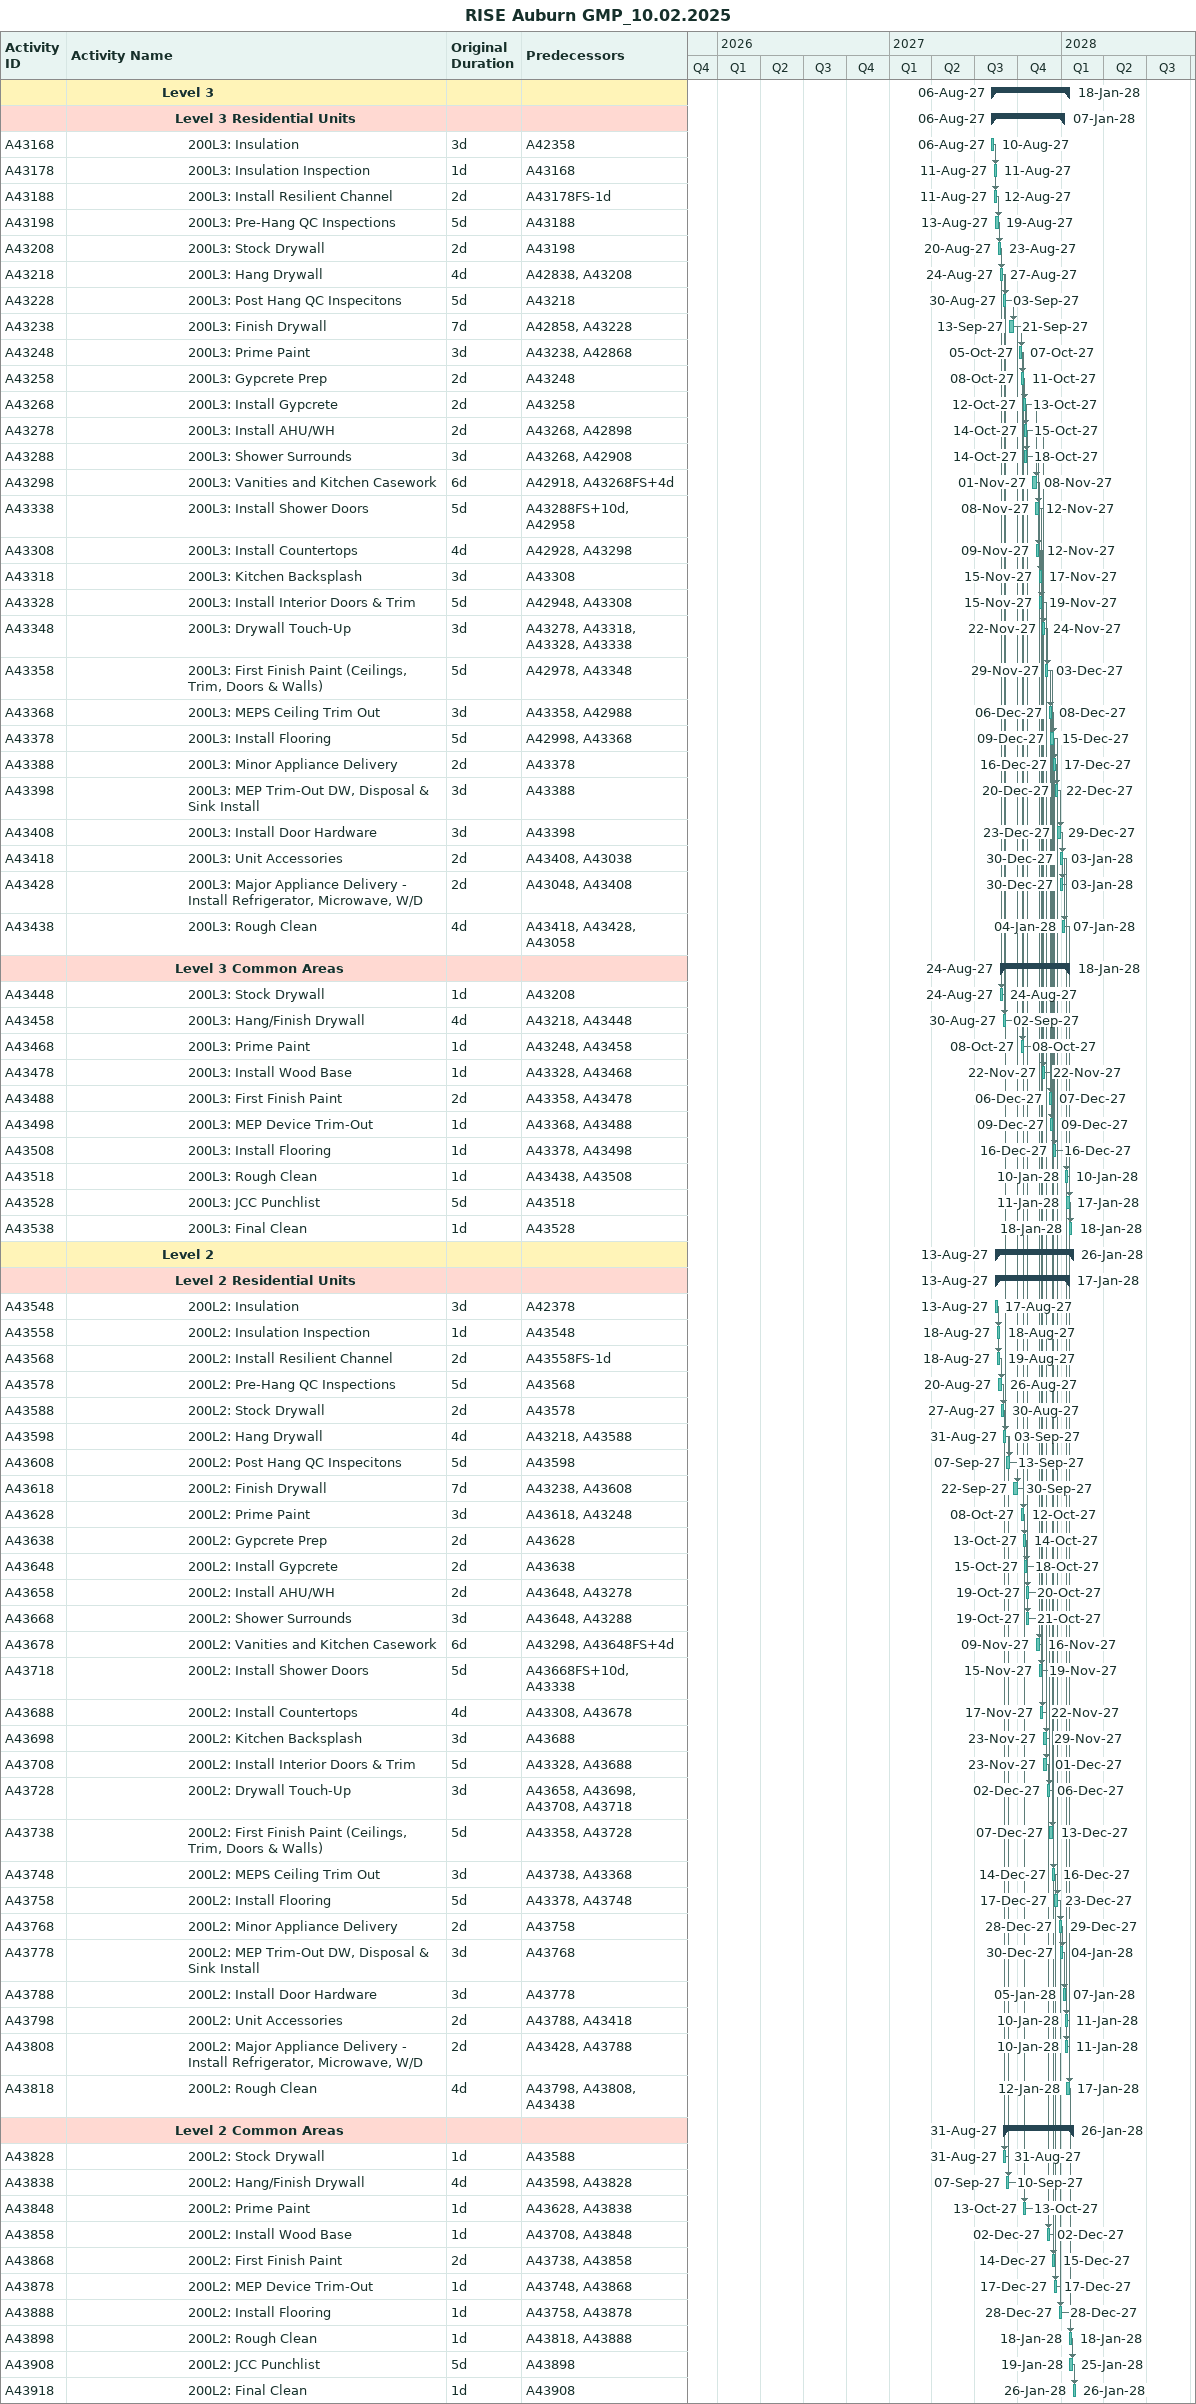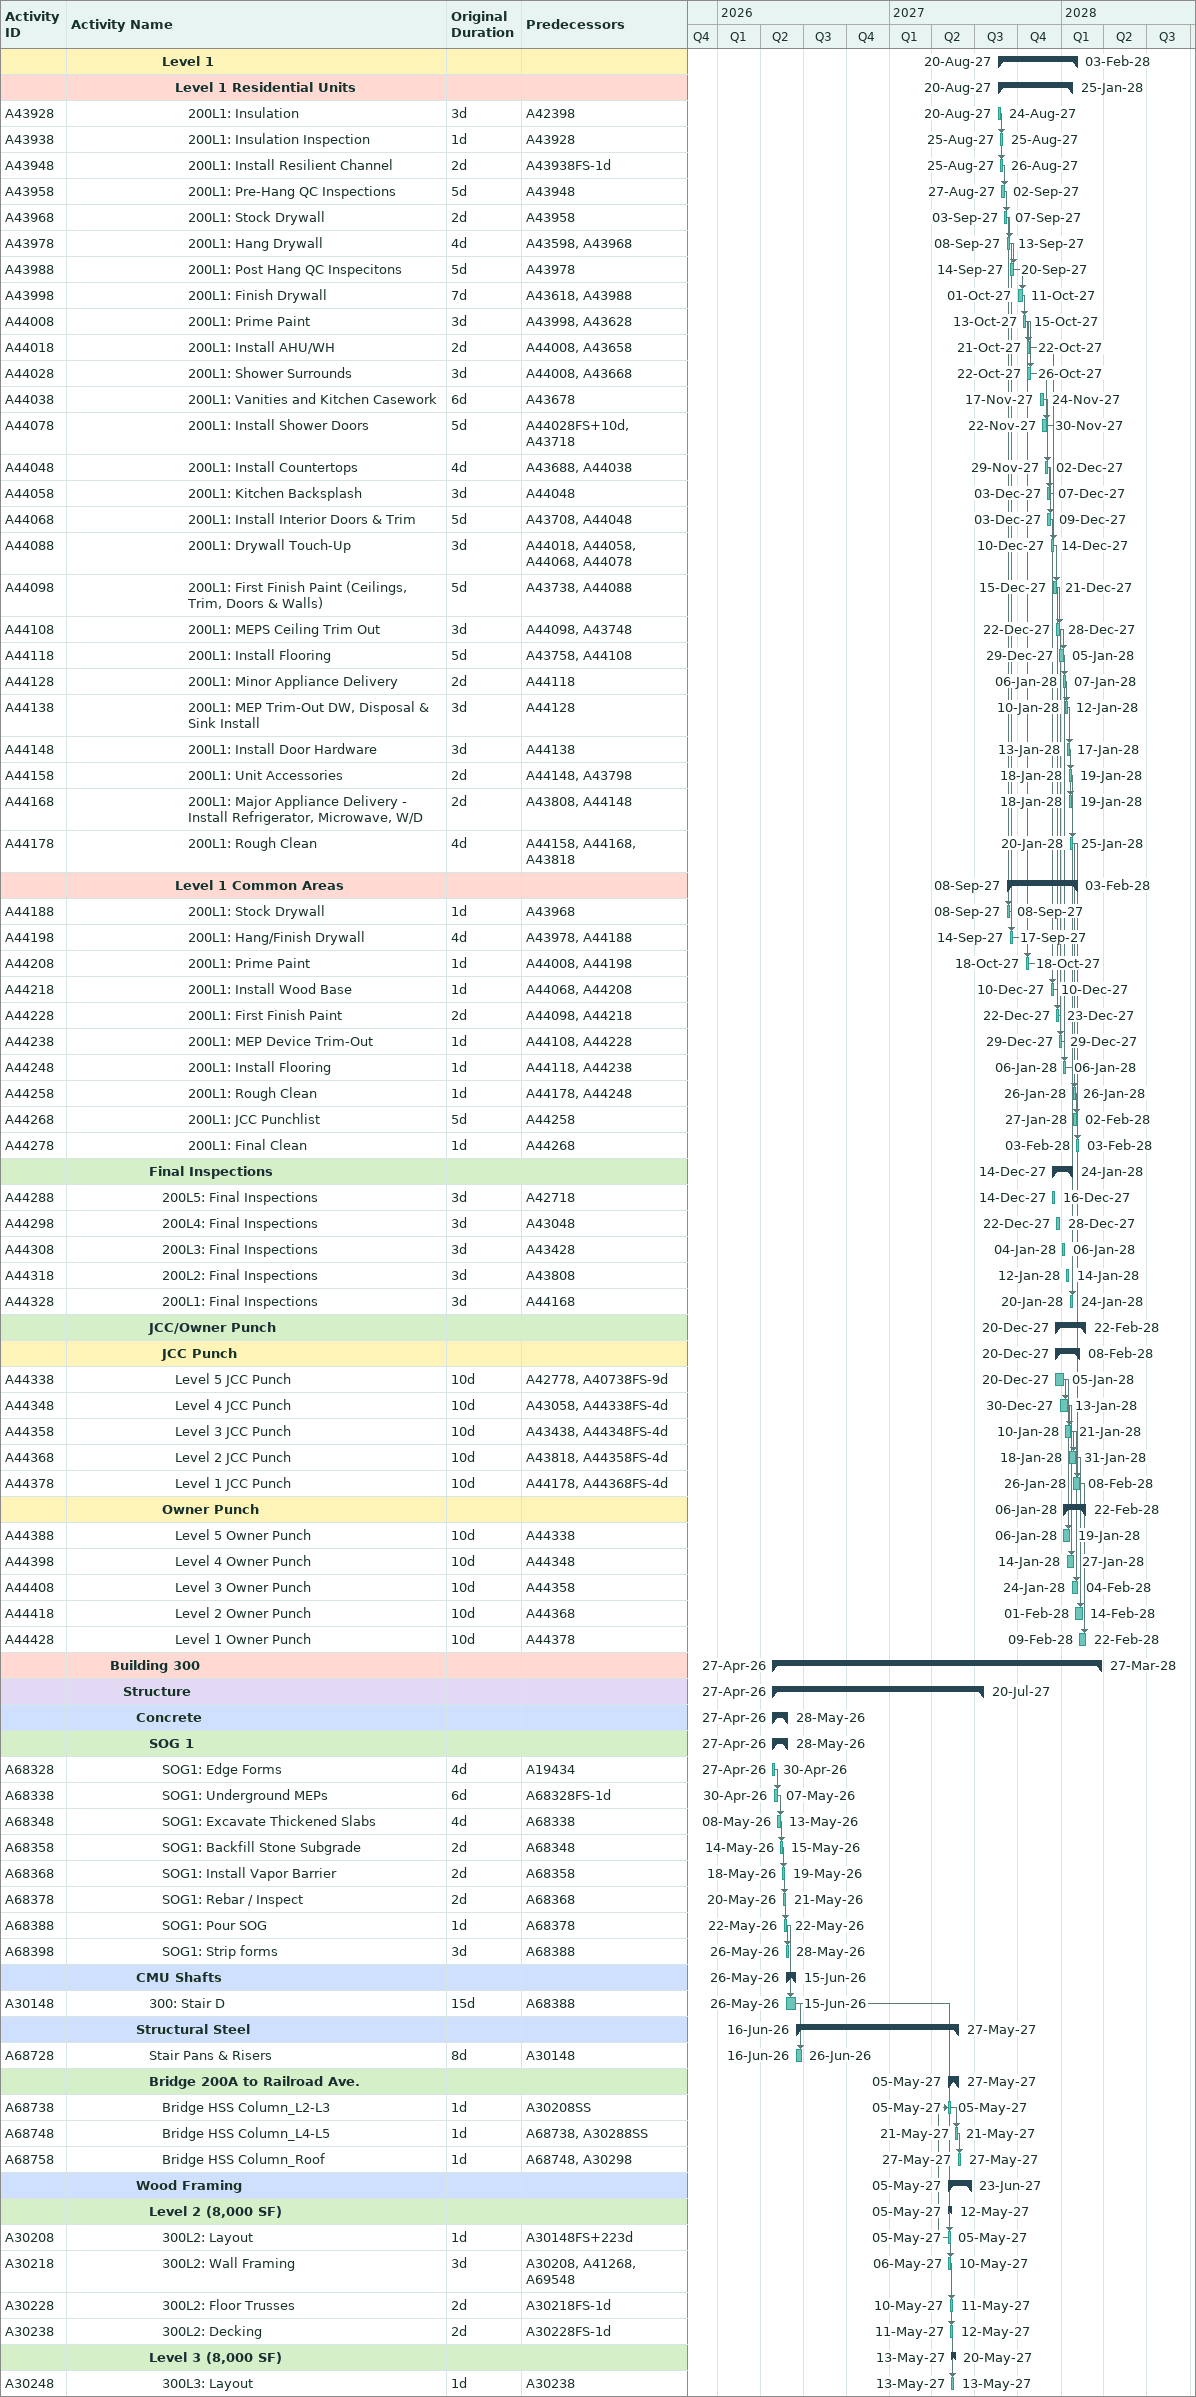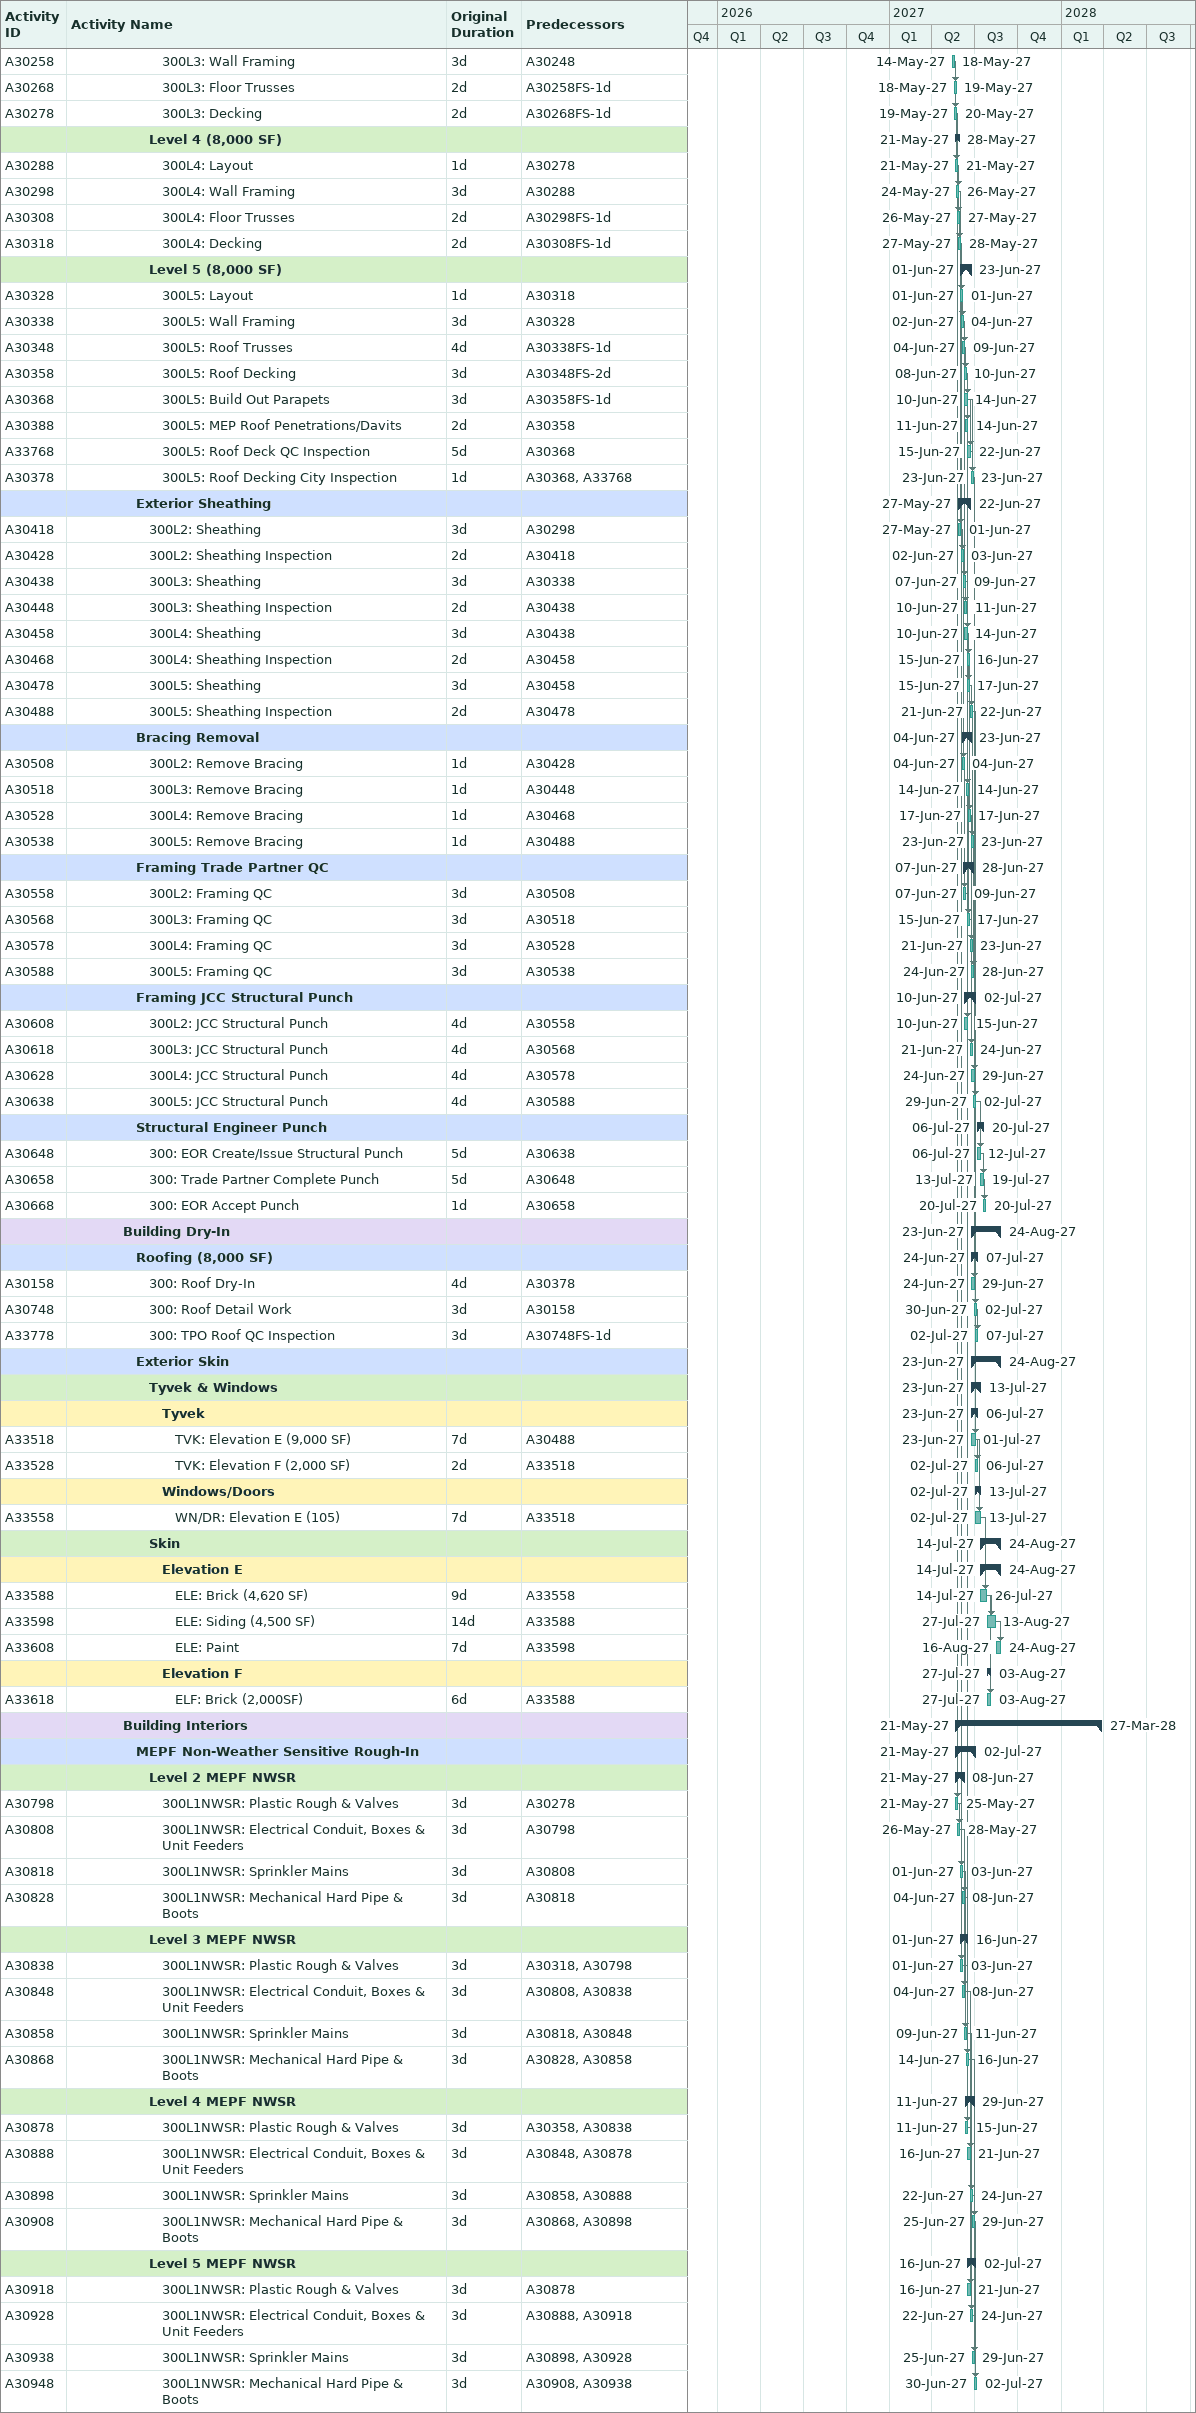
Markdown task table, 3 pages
RISE Auburn GMP_10.02.2025

| ID | Level | Task | Original duration | Start | Finish | Predecessors |
|---|---|---|---|---|---|---|
|  | 8 | **Level 3** |  | 2027-08-06 | 2028-01-18 |  |
|  | 9 | **Level 3 Residential Units** |  | 2027-08-06 | 2028-01-07 |  |
| A43168 | 10 | 200L3: Insulation | 3d | 2027-08-06 | 2027-08-10 | A42358 |
| A43178 | 10 | 200L3: Insulation Inspection | 1d | 2027-08-11 | 2027-08-11 | A43168 |
| A43188 | 10 | 200L3: Install Resilient Channel | 2d | 2027-08-11 | 2027-08-12 | A43178FS-1d |
| A43198 | 10 | 200L3: Pre-Hang QC Inspections | 5d | 2027-08-13 | 2027-08-19 | A43188 |
| A43208 | 10 | 200L3: Stock Drywall | 2d | 2027-08-20 | 2027-08-23 | A43198 |
| A43218 | 10 | 200L3: Hang Drywall | 4d | 2027-08-24 | 2027-08-27 | A42838, A43208 |
| A43228 | 10 | 200L3: Post Hang QC Inspecitons | 5d | 2027-08-30 | 2027-09-03 | A43218 |
| A43238 | 10 | 200L3: Finish Drywall | 7d | 2027-09-13 | 2027-09-21 | A42858, A43228 |
| A43248 | 10 | 200L3: Prime Paint | 3d | 2027-10-05 | 2027-10-07 | A43238, A42868 |
| A43258 | 10 | 200L3: Gypcrete Prep | 2d | 2027-10-08 | 2027-10-11 | A43248 |
| A43268 | 10 | 200L3: Install Gypcrete | 2d | 2027-10-12 | 2027-10-13 | A43258 |
| A43278 | 10 | 200L3: Install AHU/WH | 2d | 2027-10-14 | 2027-10-15 | A43268, A42898 |
| A43288 | 10 | 200L3: Shower Surrounds | 3d | 2027-10-14 | 2027-10-18 | A43268, A42908 |
| A43298 | 10 | 200L3: Vanities and Kitchen Casework | 6d | 2027-11-01 | 2027-11-08 | A42918, A43268FS+4d |
| A43338 | 10 | 200L3: Install Shower Doors | 5d | 2027-11-08 | 2027-11-12 | A43288FS+10d, A42958 |
| A43308 | 10 | 200L3: Install Countertops | 4d | 2027-11-09 | 2027-11-12 | A42928, A43298 |
| A43318 | 10 | 200L3: Kitchen Backsplash | 3d | 2027-11-15 | 2027-11-17 | A43308 |
| A43328 | 10 | 200L3: Install Interior Doors & Trim | 5d | 2027-11-15 | 2027-11-19 | A42948, A43308 |
| A43348 | 10 | 200L3: Drywall Touch-Up | 3d | 2027-11-22 | 2027-11-24 | A43278, A43318, A43328, A43338 |
| A43358 | 10 | 200L3: First Finish Paint (Ceilings, Trim, Doors & Walls) | 5d | 2027-11-29 | 2027-12-03 | A42978, A43348 |
| A43368 | 10 | 200L3: MEPS Ceiling Trim Out | 3d | 2027-12-06 | 2027-12-08 | A43358, A42988 |
| A43378 | 10 | 200L3: Install Flooring | 5d | 2027-12-09 | 2027-12-15 | A42998, A43368 |
| A43388 | 10 | 200L3: Minor Appliance Delivery | 2d | 2027-12-16 | 2027-12-17 | A43378 |
| A43398 | 10 | 200L3: MEP Trim-Out DW, Disposal & Sink Install | 3d | 2027-12-20 | 2027-12-22 | A43388 |
| A43408 | 10 | 200L3: Install Door Hardware | 3d | 2027-12-23 | 2027-12-29 | A43398 |
| A43418 | 10 | 200L3: Unit Accessories | 2d | 2027-12-30 | 2028-01-03 | A43408, A43038 |
| A43428 | 10 | 200L3: Major Appliance Delivery - Install Refrigerator, Microwave, W/D | 2d | 2027-12-30 | 2028-01-03 | A43048, A43408 |
| A43438 | 10 | 200L3: Rough Clean | 4d | 2028-01-04 | 2028-01-07 | A43418, A43428, A43058 |
|  | 9 | **Level 3 Common Areas** |  | 2027-08-24 | 2028-01-18 |  |
| A43448 | 10 | 200L3: Stock Drywall | 1d | 2027-08-24 | 2027-08-24 | A43208 |
| A43458 | 10 | 200L3: Hang/Finish Drywall | 4d | 2027-08-30 | 2027-09-02 | A43218, A43448 |
| A43468 | 10 | 200L3: Prime Paint | 1d | 2027-10-08 | 2027-10-08 | A43248, A43458 |
| A43478 | 10 | 200L3: Install Wood Base | 1d | 2027-11-22 | 2027-11-22 | A43328, A43468 |
| A43488 | 10 | 200L3: First Finish Paint | 2d | 2027-12-06 | 2027-12-07 | A43358, A43478 |
| A43498 | 10 | 200L3: MEP Device Trim-Out | 1d | 2027-12-09 | 2027-12-09 | A43368, A43488 |
| A43508 | 10 | 200L3: Install Flooring | 1d | 2027-12-16 | 2027-12-16 | A43378, A43498 |
| A43518 | 10 | 200L3: Rough Clean | 1d | 2028-01-10 | 2028-01-10 | A43438, A43508 |
| A43528 | 10 | 200L3: JCC Punchlist | 5d | 2028-01-11 | 2028-01-17 | A43518 |
| A43538 | 10 | 200L3: Final Clean | 1d | 2028-01-18 | 2028-01-18 | A43528 |
|  | 8 | **Level 2** |  | 2027-08-13 | 2028-01-26 |  |
|  | 9 | **Level 2 Residential Units** |  | 2027-08-13 | 2028-01-17 |  |
| A43548 | 10 | 200L2: Insulation | 3d | 2027-08-13 | 2027-08-17 | A42378 |
| A43558 | 10 | 200L2: Insulation Inspection | 1d | 2027-08-18 | 2027-08-18 | A43548 |
| A43568 | 10 | 200L2: Install Resilient Channel | 2d | 2027-08-18 | 2027-08-19 | A43558FS-1d |
| A43578 | 10 | 200L2: Pre-Hang QC Inspections | 5d | 2027-08-20 | 2027-08-26 | A43568 |
| A43588 | 10 | 200L2: Stock Drywall | 2d | 2027-08-27 | 2027-08-30 | A43578 |
| A43598 | 10 | 200L2: Hang Drywall | 4d | 2027-08-31 | 2027-09-03 | A43218, A43588 |
| A43608 | 10 | 200L2: Post Hang QC Inspecitons | 5d | 2027-09-07 | 2027-09-13 | A43598 |
| A43618 | 10 | 200L2: Finish Drywall | 7d | 2027-09-22 | 2027-09-30 | A43238, A43608 |
| A43628 | 10 | 200L2: Prime Paint | 3d | 2027-10-08 | 2027-10-12 | A43618, A43248 |
| A43638 | 10 | 200L2: Gypcrete Prep | 2d | 2027-10-13 | 2027-10-14 | A43628 |
| A43648 | 10 | 200L2: Install Gypcrete | 2d | 2027-10-15 | 2027-10-18 | A43638 |
| A43658 | 10 | 200L2: Install AHU/WH | 2d | 2027-10-19 | 2027-10-20 | A43648, A43278 |
| A43668 | 10 | 200L2: Shower Surrounds | 3d | 2027-10-19 | 2027-10-21 | A43648, A43288 |
| A43678 | 10 | 200L2: Vanities and Kitchen Casework | 6d | 2027-11-09 | 2027-11-16 | A43298, A43648FS+4d |
| A43718 | 10 | 200L2: Install Shower Doors | 5d | 2027-11-15 | 2027-11-19 | A43668FS+10d, A43338 |
| A43688 | 10 | 200L2: Install Countertops | 4d | 2027-11-17 | 2027-11-22 | A43308, A43678 |
| A43698 | 10 | 200L2: Kitchen Backsplash | 3d | 2027-11-23 | 2027-11-29 | A43688 |
| A43708 | 10 | 200L2: Install Interior Doors & Trim | 5d | 2027-11-23 | 2027-12-01 | A43328, A43688 |
| A43728 | 10 | 200L2: Drywall Touch-Up | 3d | 2027-12-02 | 2027-12-06 | A43658, A43698, A43708, A43718 |
| A43738 | 10 | 200L2: First Finish Paint (Ceilings, Trim, Doors & Walls) | 5d | 2027-12-07 | 2027-12-13 | A43358, A43728 |
| A43748 | 10 | 200L2: MEPS Ceiling Trim Out | 3d | 2027-12-14 | 2027-12-16 | A43738, A43368 |
| A43758 | 10 | 200L2: Install Flooring | 5d | 2027-12-17 | 2027-12-23 | A43378, A43748 |
| A43768 | 10 | 200L2: Minor Appliance Delivery | 2d | 2027-12-28 | 2027-12-29 | A43758 |
| A43778 | 10 | 200L2: MEP Trim-Out DW, Disposal & Sink Install | 3d | 2027-12-30 | 2028-01-04 | A43768 |
| A43788 | 10 | 200L2: Install Door Hardware | 3d | 2028-01-05 | 2028-01-07 | A43778 |
| A43798 | 10 | 200L2: Unit Accessories | 2d | 2028-01-10 | 2028-01-11 | A43788, A43418 |
| A43808 | 10 | 200L2: Major Appliance Delivery - Install Refrigerator, Microwave, W/D | 2d | 2028-01-10 | 2028-01-11 | A43428, A43788 |
| A43818 | 10 | 200L2: Rough Clean | 4d | 2028-01-12 | 2028-01-17 | A43798, A43808, A43438 |
|  | 9 | **Level 2 Common Areas** |  | 2027-08-31 | 2028-01-26 |  |
| A43828 | 10 | 200L2: Stock Drywall | 1d | 2027-08-31 | 2027-08-31 | A43588 |
| A43838 | 10 | 200L2: Hang/Finish Drywall | 4d | 2027-09-07 | 2027-09-10 | A43598, A43828 |
| A43848 | 10 | 200L2: Prime Paint | 1d | 2027-10-13 | 2027-10-13 | A43628, A43838 |
| A43858 | 10 | 200L2: Install Wood Base | 1d | 2027-12-02 | 2027-12-02 | A43708, A43848 |
| A43868 | 10 | 200L2: First Finish Paint | 2d | 2027-12-14 | 2027-12-15 | A43738, A43858 |
| A43878 | 10 | 200L2: MEP Device Trim-Out | 1d | 2027-12-17 | 2027-12-17 | A43748, A43868 |
| A43888 | 10 | 200L2: Install Flooring | 1d | 2027-12-28 | 2027-12-28 | A43758, A43878 |
| A43898 | 10 | 200L2: Rough Clean | 1d | 2028-01-18 | 2028-01-18 | A43818, A43888 |
| A43908 | 10 | 200L2: JCC Punchlist | 5d | 2028-01-19 | 2028-01-25 | A43898 |
| A43918 | 10 | 200L2: Final Clean | 1d | 2028-01-26 | 2028-01-26 | A43908 |
|  | 8 | **Level 1** |  | 2027-08-20 | 2028-02-03 |  |
|  | 9 | **Level 1 Residential Units** |  | 2027-08-20 | 2028-01-25 |  |
| A43928 | 10 | 200L1: Insulation | 3d | 2027-08-20 | 2027-08-24 | A42398 |
| A43938 | 10 | 200L1: Insulation Inspection | 1d | 2027-08-25 | 2027-08-25 | A43928 |
| A43948 | 10 | 200L1: Install Resilient Channel | 2d | 2027-08-25 | 2027-08-26 | A43938FS-1d |
| A43958 | 10 | 200L1: Pre-Hang QC Inspections | 5d | 2027-08-27 | 2027-09-02 | A43948 |
| A43968 | 10 | 200L1: Stock Drywall | 2d | 2027-09-03 | 2027-09-07 | A43958 |
| A43978 | 10 | 200L1: Hang Drywall | 4d | 2027-09-08 | 2027-09-13 | A43598, A43968 |
| A43988 | 10 | 200L1: Post Hang QC Inspecitons | 5d | 2027-09-14 | 2027-09-20 | A43978 |
| A43998 | 10 | 200L1: Finish Drywall | 7d | 2027-10-01 | 2027-10-11 | A43618, A43988 |
| A44008 | 10 | 200L1: Prime Paint | 3d | 2027-10-13 | 2027-10-15 | A43998, A43628 |
| A44018 | 10 | 200L1: Install AHU/WH | 2d | 2027-10-21 | 2027-10-22 | A44008, A43658 |
| A44028 | 10 | 200L1: Shower Surrounds | 3d | 2027-10-22 | 2027-10-26 | A44008, A43668 |
| A44038 | 10 | 200L1: Vanities and Kitchen Casework | 6d | 2027-11-17 | 2027-11-24 | A43678 |
| A44078 | 10 | 200L1: Install Shower Doors | 5d | 2027-11-22 | 2027-11-30 | A44028FS+10d, A43718 |
| A44048 | 10 | 200L1: Install Countertops | 4d | 2027-11-29 | 2027-12-02 | A43688, A44038 |
| A44058 | 10 | 200L1: Kitchen Backsplash | 3d | 2027-12-03 | 2027-12-07 | A44048 |
| A44068 | 10 | 200L1: Install Interior Doors & Trim | 5d | 2027-12-03 | 2027-12-09 | A43708, A44048 |
| A44088 | 10 | 200L1: Drywall Touch-Up | 3d | 2027-12-10 | 2027-12-14 | A44018, A44058, A44068, A44078 |
| A44098 | 10 | 200L1: First Finish Paint (Ceilings, Trim, Doors & Walls) | 5d | 2027-12-15 | 2027-12-21 | A43738, A44088 |
| A44108 | 10 | 200L1: MEPS Ceiling Trim Out | 3d | 2027-12-22 | 2027-12-28 | A44098, A43748 |
| A44118 | 10 | 200L1: Install Flooring | 5d | 2027-12-29 | 2028-01-05 | A43758, A44108 |
| A44128 | 10 | 200L1: Minor Appliance Delivery | 2d | 2028-01-06 | 2028-01-07 | A44118 |
| A44138 | 10 | 200L1: MEP Trim-Out DW, Disposal & Sink Install | 3d | 2028-01-10 | 2028-01-12 | A44128 |
| A44148 | 10 | 200L1: Install Door Hardware | 3d | 2028-01-13 | 2028-01-17 | A44138 |
| A44158 | 10 | 200L1: Unit Accessories | 2d | 2028-01-18 | 2028-01-19 | A44148, A43798 |
| A44168 | 10 | 200L1: Major Appliance Delivery - Install Refrigerator, Microwave, W/D | 2d | 2028-01-18 | 2028-01-19 | A43808, A44148 |
| A44178 | 10 | 200L1: Rough Clean | 4d | 2028-01-20 | 2028-01-25 | A44158, A44168, A43818 |
|  | 9 | **Level 1 Common Areas** |  | 2027-09-08 | 2028-02-03 |  |
| A44188 | 10 | 200L1: Stock Drywall | 1d | 2027-09-08 | 2027-09-08 | A43968 |
| A44198 | 10 | 200L1: Hang/Finish Drywall | 4d | 2027-09-14 | 2027-09-17 | A43978, A44188 |
| A44208 | 10 | 200L1: Prime Paint | 1d | 2027-10-18 | 2027-10-18 | A44008, A44198 |
| A44218 | 10 | 200L1: Install Wood Base | 1d | 2027-12-10 | 2027-12-10 | A44068, A44208 |
| A44228 | 10 | 200L1: First Finish Paint | 2d | 2027-12-22 | 2027-12-23 | A44098, A44218 |
| A44238 | 10 | 200L1: MEP Device Trim-Out | 1d | 2027-12-29 | 2027-12-29 | A44108, A44228 |
| A44248 | 10 | 200L1: Install Flooring | 1d | 2028-01-06 | 2028-01-06 | A44118, A44238 |
| A44258 | 10 | 200L1: Rough Clean | 1d | 2028-01-26 | 2028-01-26 | A44178, A44248 |
| A44268 | 10 | 200L1: JCC Punchlist | 5d | 2028-01-27 | 2028-02-02 | A44258 |
| A44278 | 10 | 200L1: Final Clean | 1d | 2028-02-03 | 2028-02-03 | A44268 |
|  | 7 | **Final Inspections** |  | 2027-12-14 | 2028-01-24 |  |
| A44288 | 8 | 200L5: Final Inspections | 3d | 2027-12-14 | 2027-12-16 | A42718 |
| A44298 | 8 | 200L4: Final Inspections | 3d | 2027-12-22 | 2027-12-28 | A43048 |
| A44308 | 8 | 200L3: Final Inspections | 3d | 2028-01-04 | 2028-01-06 | A43428 |
| A44318 | 8 | 200L2: Final Inspections | 3d | 2028-01-12 | 2028-01-14 | A43808 |
| A44328 | 8 | 200L1: Final Inspections | 3d | 2028-01-20 | 2028-01-24 | A44168 |
|  | 7 | **JCC/Owner Punch** |  | 2027-12-20 | 2028-02-22 |  |
|  | 8 | **JCC Punch** |  | 2027-12-20 | 2028-02-08 |  |
| A44338 | 9 | Level 5 JCC Punch | 10d | 2027-12-20 | 2028-01-05 | A42778, A40738FS-9d |
| A44348 | 9 | Level 4 JCC Punch | 10d | 2027-12-30 | 2028-01-13 | A43058, A44338FS-4d |
| A44358 | 9 | Level 3 JCC Punch | 10d | 2028-01-10 | 2028-01-21 | A43438, A44348FS-4d |
| A44368 | 9 | Level 2 JCC Punch | 10d | 2028-01-18 | 2028-01-31 | A43818, A44358FS-4d |
| A44378 | 9 | Level 1 JCC Punch | 10d | 2028-01-26 | 2028-02-08 | A44178, A44368FS-4d |
|  | 8 | **Owner Punch** |  | 2028-01-06 | 2028-02-22 |  |
| A44388 | 9 | Level 5 Owner Punch | 10d | 2028-01-06 | 2028-01-19 | A44338 |
| A44398 | 9 | Level 4 Owner Punch | 10d | 2028-01-14 | 2028-01-27 | A44348 |
| A44408 | 9 | Level 3 Owner Punch | 10d | 2028-01-24 | 2028-02-04 | A44358 |
| A44418 | 9 | Level 2 Owner Punch | 10d | 2028-02-01 | 2028-02-14 | A44368 |
| A44428 | 9 | Level 1 Owner Punch | 10d | 2028-02-09 | 2028-02-22 | A44378 |
|  | 4 | **Building 300** |  | 2026-04-27 | 2028-03-27 |  |
|  | 5 | **Structure** |  | 2026-04-27 | 2027-07-20 |  |
|  | 6 | **Concrete** |  | 2026-04-27 | 2026-05-28 |  |
|  | 7 | **SOG 1** |  | 2026-04-27 | 2026-05-28 |  |
| A68328 | 8 | SOG1: Edge Forms | 4d | 2026-04-27 | 2026-04-30 | A19434 |
| A68338 | 8 | SOG1: Underground MEPs | 6d | 2026-04-30 | 2026-05-07 | A68328FS-1d |
| A68348 | 8 | SOG1: Excavate Thickened Slabs | 4d | 2026-05-08 | 2026-05-13 | A68338 |
| A68358 | 8 | SOG1: Backfill Stone Subgrade | 2d | 2026-05-14 | 2026-05-15 | A68348 |
| A68368 | 8 | SOG1: Install Vapor Barrier | 2d | 2026-05-18 | 2026-05-19 | A68358 |
| A68378 | 8 | SOG1: Rebar / Inspect | 2d | 2026-05-20 | 2026-05-21 | A68368 |
| A68388 | 8 | SOG1: Pour SOG | 1d | 2026-05-22 | 2026-05-22 | A68378 |
| A68398 | 8 | SOG1: Strip forms | 3d | 2026-05-26 | 2026-05-28 | A68388 |
|  | 6 | **CMU Shafts** |  | 2026-05-26 | 2026-06-15 |  |
| A30148 | 7 | 300: Stair D | 15d | 2026-05-26 | 2026-06-15 | A68388 |
|  | 6 | **Structural Steel** |  | 2026-06-16 | 2027-05-27 |  |
| A68728 | 7 | Stair Pans & Risers | 8d | 2026-06-16 | 2026-06-26 | A30148 |
|  | 7 | **Bridge 200A to Railroad Ave.** |  | 2027-05-05 | 2027-05-27 |  |
| A68738 | 8 | Bridge HSS Column_L2-L3 | 1d | 2027-05-05 | 2027-05-05 | A30208SS |
| A68748 | 8 | Bridge HSS Column_L4-L5 | 1d | 2027-05-21 | 2027-05-21 | A68738, A30288SS |
| A68758 | 8 | Bridge HSS Column_Roof | 1d | 2027-05-27 | 2027-05-27 | A68748, A30298 |
|  | 6 | **Wood Framing** |  | 2027-05-05 | 2027-06-23 |  |
|  | 7 | **Level 2 (8,000 SF)** |  | 2027-05-05 | 2027-05-12 |  |
| A30208 | 8 | 300L2: Layout | 1d | 2027-05-05 | 2027-05-05 | A30148FS+223d |
| A30218 | 8 | 300L2: Wall Framing | 3d | 2027-05-06 | 2027-05-10 | A30208, A41268, A69548 |
| A30228 | 8 | 300L2: Floor Trusses | 2d | 2027-05-10 | 2027-05-11 | A30218FS-1d |
| A30238 | 8 | 300L2: Decking | 2d | 2027-05-11 | 2027-05-12 | A30228FS-1d |
|  | 7 | **Level 3 (8,000 SF)** |  | 2027-05-13 | 2027-05-20 |  |
| A30248 | 8 | 300L3: Layout | 1d | 2027-05-13 | 2027-05-13 | A30238 |
| A30258 | 8 | 300L3: Wall Framing | 3d | 2027-05-14 | 2027-05-18 | A30248 |
| A30268 | 8 | 300L3: Floor Trusses | 2d | 2027-05-18 | 2027-05-19 | A30258FS-1d |
| A30278 | 8 | 300L3: Decking | 2d | 2027-05-19 | 2027-05-20 | A30268FS-1d |
|  | 7 | **Level 4 (8,000 SF)** |  | 2027-05-21 | 2027-05-28 |  |
| A30288 | 8 | 300L4: Layout | 1d | 2027-05-21 | 2027-05-21 | A30278 |
| A30298 | 8 | 300L4: Wall Framing | 3d | 2027-05-24 | 2027-05-26 | A30288 |
| A30308 | 8 | 300L4: Floor Trusses | 2d | 2027-05-26 | 2027-05-27 | A30298FS-1d |
| A30318 | 8 | 300L4: Decking | 2d | 2027-05-27 | 2027-05-28 | A30308FS-1d |
|  | 7 | **Level 5 (8,000 SF)** |  | 2027-06-01 | 2027-06-23 |  |
| A30328 | 8 | 300L5: Layout | 1d | 2027-06-01 | 2027-06-01 | A30318 |
| A30338 | 8 | 300L5: Wall Framing | 3d | 2027-06-02 | 2027-06-04 | A30328 |
| A30348 | 8 | 300L5: Roof Trusses | 4d | 2027-06-04 | 2027-06-09 | A30338FS-1d |
| A30358 | 8 | 300L5: Roof Decking | 3d | 2027-06-08 | 2027-06-10 | A30348FS-2d |
| A30368 | 8 | 300L5: Build Out Parapets | 3d | 2027-06-10 | 2027-06-14 | A30358FS-1d |
| A30388 | 8 | 300L5: MEP Roof Penetrations/Davits | 2d | 2027-06-11 | 2027-06-14 | A30358 |
| A33768 | 8 | 300L5: Roof Deck QC Inspection | 5d | 2027-06-15 | 2027-06-22 | A30368 |
| A30378 | 8 | 300L5: Roof Decking City Inspection | 1d | 2027-06-23 | 2027-06-23 | A30368, A33768 |
|  | 6 | **Exterior Sheathing** |  | 2027-05-27 | 2027-06-22 |  |
| A30418 | 7 | 300L2: Sheathing | 3d | 2027-05-27 | 2027-06-01 | A30298 |
| A30428 | 7 | 300L2: Sheathing Inspection | 2d | 2027-06-02 | 2027-06-03 | A30418 |
| A30438 | 7 | 300L3: Sheathing | 3d | 2027-06-07 | 2027-06-09 | A30338 |
| A30448 | 7 | 300L3: Sheathing Inspection | 2d | 2027-06-10 | 2027-06-11 | A30438 |
| A30458 | 7 | 300L4: Sheathing | 3d | 2027-06-10 | 2027-06-14 | A30438 |
| A30468 | 7 | 300L4: Sheathing Inspection | 2d | 2027-06-15 | 2027-06-16 | A30458 |
| A30478 | 7 | 300L5: Sheathing | 3d | 2027-06-15 | 2027-06-17 | A30458 |
| A30488 | 7 | 300L5: Sheathing Inspection | 2d | 2027-06-21 | 2027-06-22 | A30478 |
|  | 6 | **Bracing Removal** |  | 2027-06-04 | 2027-06-23 |  |
| A30508 | 7 | 300L2: Remove Bracing | 1d | 2027-06-04 | 2027-06-04 | A30428 |
| A30518 | 7 | 300L3: Remove Bracing | 1d | 2027-06-14 | 2027-06-14 | A30448 |
| A30528 | 7 | 300L4: Remove Bracing | 1d | 2027-06-17 | 2027-06-17 | A30468 |
| A30538 | 7 | 300L5: Remove Bracing | 1d | 2027-06-23 | 2027-06-23 | A30488 |
|  | 6 | **Framing Trade Partner QC** |  | 2027-06-07 | 2027-06-28 |  |
| A30558 | 7 | 300L2: Framing QC | 3d | 2027-06-07 | 2027-06-09 | A30508 |
| A30568 | 7 | 300L3: Framing QC | 3d | 2027-06-15 | 2027-06-17 | A30518 |
| A30578 | 7 | 300L4: Framing QC | 3d | 2027-06-21 | 2027-06-23 | A30528 |
| A30588 | 7 | 300L5: Framing QC | 3d | 2027-06-24 | 2027-06-28 | A30538 |
|  | 6 | **Framing JCC Structural Punch** |  | 2027-06-10 | 2027-07-02 |  |
| A30608 | 7 | 300L2: JCC Structural Punch | 4d | 2027-06-10 | 2027-06-15 | A30558 |
| A30618 | 7 | 300L3: JCC Structural Punch | 4d | 2027-06-21 | 2027-06-24 | A30568 |
| A30628 | 7 | 300L4: JCC Structural Punch | 4d | 2027-06-24 | 2027-06-29 | A30578 |
| A30638 | 7 | 300L5: JCC Structural Punch | 4d | 2027-06-29 | 2027-07-02 | A30588 |
|  | 6 | **Structural Engineer Punch** |  | 2027-07-06 | 2027-07-20 |  |
| A30648 | 7 | 300: EOR Create/Issue Structural Punch | 5d | 2027-07-06 | 2027-07-12 | A30638 |
| A30658 | 7 | 300: Trade Partner Complete Punch | 5d | 2027-07-13 | 2027-07-19 | A30648 |
| A30668 | 7 | 300: EOR Accept Punch | 1d | 2027-07-20 | 2027-07-20 | A30658 |
|  | 5 | **Building Dry-In** |  | 2027-06-23 | 2027-08-24 |  |
|  | 6 | **Roofing (8,000 SF)** |  | 2027-06-24 | 2027-07-07 |  |
| A30158 | 7 | 300: Roof Dry-In | 4d | 2027-06-24 | 2027-06-29 | A30378 |
| A30748 | 7 | 300: Roof Detail Work | 3d | 2027-06-30 | 2027-07-02 | A30158 |
| A33778 | 7 | 300: TPO Roof QC Inspection | 3d | 2027-07-02 | 2027-07-07 | A30748FS-1d |
|  | 6 | **Exterior Skin** |  | 2027-06-23 | 2027-08-24 |  |
|  | 7 | **Tyvek & Windows** |  | 2027-06-23 | 2027-07-13 |  |
|  | 8 | **Tyvek** |  | 2027-06-23 | 2027-07-06 |  |
| A33518 | 9 | TVK: Elevation E (9,000 SF) | 7d | 2027-06-23 | 2027-07-01 | A30488 |
| A33528 | 9 | TVK: Elevation F (2,000 SF) | 2d | 2027-07-02 | 2027-07-06 | A33518 |
|  | 8 | **Windows/Doors** |  | 2027-07-02 | 2027-07-13 |  |
| A33558 | 9 | WN/DR: Elevation E (105) | 7d | 2027-07-02 | 2027-07-13 | A33518 |
|  | 7 | **Skin** |  | 2027-07-14 | 2027-08-24 |  |
|  | 8 | **Elevation E** |  | 2027-07-14 | 2027-08-24 |  |
| A33588 | 9 | ELE: Brick (4,620 SF) | 9d | 2027-07-14 | 2027-07-26 | A33558 |
| A33598 | 9 | ELE: Siding (4,500 SF) | 14d | 2027-07-27 | 2027-08-13 | A33588 |
| A33608 | 9 | ELE: Paint | 7d | 2027-08-16 | 2027-08-24 | A33598 |
|  | 8 | **Elevation F** |  | 2027-07-27 | 2027-08-03 |  |
| A33618 | 9 | ELF: Brick (2,000SF) | 6d | 2027-07-27 | 2027-08-03 | A33588 |
|  | 5 | **Building Interiors** |  | 2027-05-21 | 2028-03-27 |  |
|  | 6 | **MEPF Non-Weather Sensitive Rough-In** |  | 2027-05-21 | 2027-07-02 |  |
|  | 7 | **Level 2 MEPF NWSR** |  | 2027-05-21 | 2027-06-08 |  |
| A30798 | 8 | 300L1NWSR: Plastic Rough & Valves | 3d | 2027-05-21 | 2027-05-25 | A30278 |
| A30808 | 8 | 300L1NWSR: Electrical Conduit, Boxes & Unit Feeders | 3d | 2027-05-26 | 2027-05-28 | A30798 |
| A30818 | 8 | 300L1NWSR: Sprinkler Mains | 3d | 2027-06-01 | 2027-06-03 | A30808 |
| A30828 | 8 | 300L1NWSR: Mechanical Hard Pipe & Boots | 3d | 2027-06-04 | 2027-06-08 | A30818 |
|  | 7 | **Level 3 MEPF NWSR** |  | 2027-06-01 | 2027-06-16 |  |
| A30838 | 8 | 300L1NWSR: Plastic Rough & Valves | 3d | 2027-06-01 | 2027-06-03 | A30318, A30798 |
| A30848 | 8 | 300L1NWSR: Electrical Conduit, Boxes & Unit Feeders | 3d | 2027-06-04 | 2027-06-08 | A30808, A30838 |
| A30858 | 8 | 300L1NWSR: Sprinkler Mains | 3d | 2027-06-09 | 2027-06-11 | A30818, A30848 |
| A30868 | 8 | 300L1NWSR: Mechanical Hard Pipe & Boots | 3d | 2027-06-14 | 2027-06-16 | A30828, A30858 |
|  | 7 | **Level 4 MEPF NWSR** |  | 2027-06-11 | 2027-06-29 |  |
| A30878 | 8 | 300L1NWSR: Plastic Rough & Valves | 3d | 2027-06-11 | 2027-06-15 | A30358, A30838 |
| A30888 | 8 | 300L1NWSR: Electrical Conduit, Boxes & Unit Feeders | 3d | 2027-06-16 | 2027-06-21 | A30848, A30878 |
| A30898 | 8 | 300L1NWSR: Sprinkler Mains | 3d | 2027-06-22 | 2027-06-24 | A30858, A30888 |
| A30908 | 8 | 300L1NWSR: Mechanical Hard Pipe & Boots | 3d | 2027-06-25 | 2027-06-29 | A30868, A30898 |
|  | 7 | **Level 5 MEPF NWSR** |  | 2027-06-16 | 2027-07-02 |  |
| A30918 | 8 | 300L1NWSR: Plastic Rough & Valves | 3d | 2027-06-16 | 2027-06-21 | A30878 |
| A30928 | 8 | 300L1NWSR: Electrical Conduit, Boxes & Unit Feeders | 3d | 2027-06-22 | 2027-06-24 | A30888, A30918 |
| A30938 | 8 | 300L1NWSR: Sprinkler Mains | 3d | 2027-06-25 | 2027-06-29 | A30898, A30928 |
| A30948 | 8 | 300L1NWSR: Mechanical Hard Pipe & Boots | 3d | 2027-06-30 | 2027-07-02 | A30908, A30938 |
